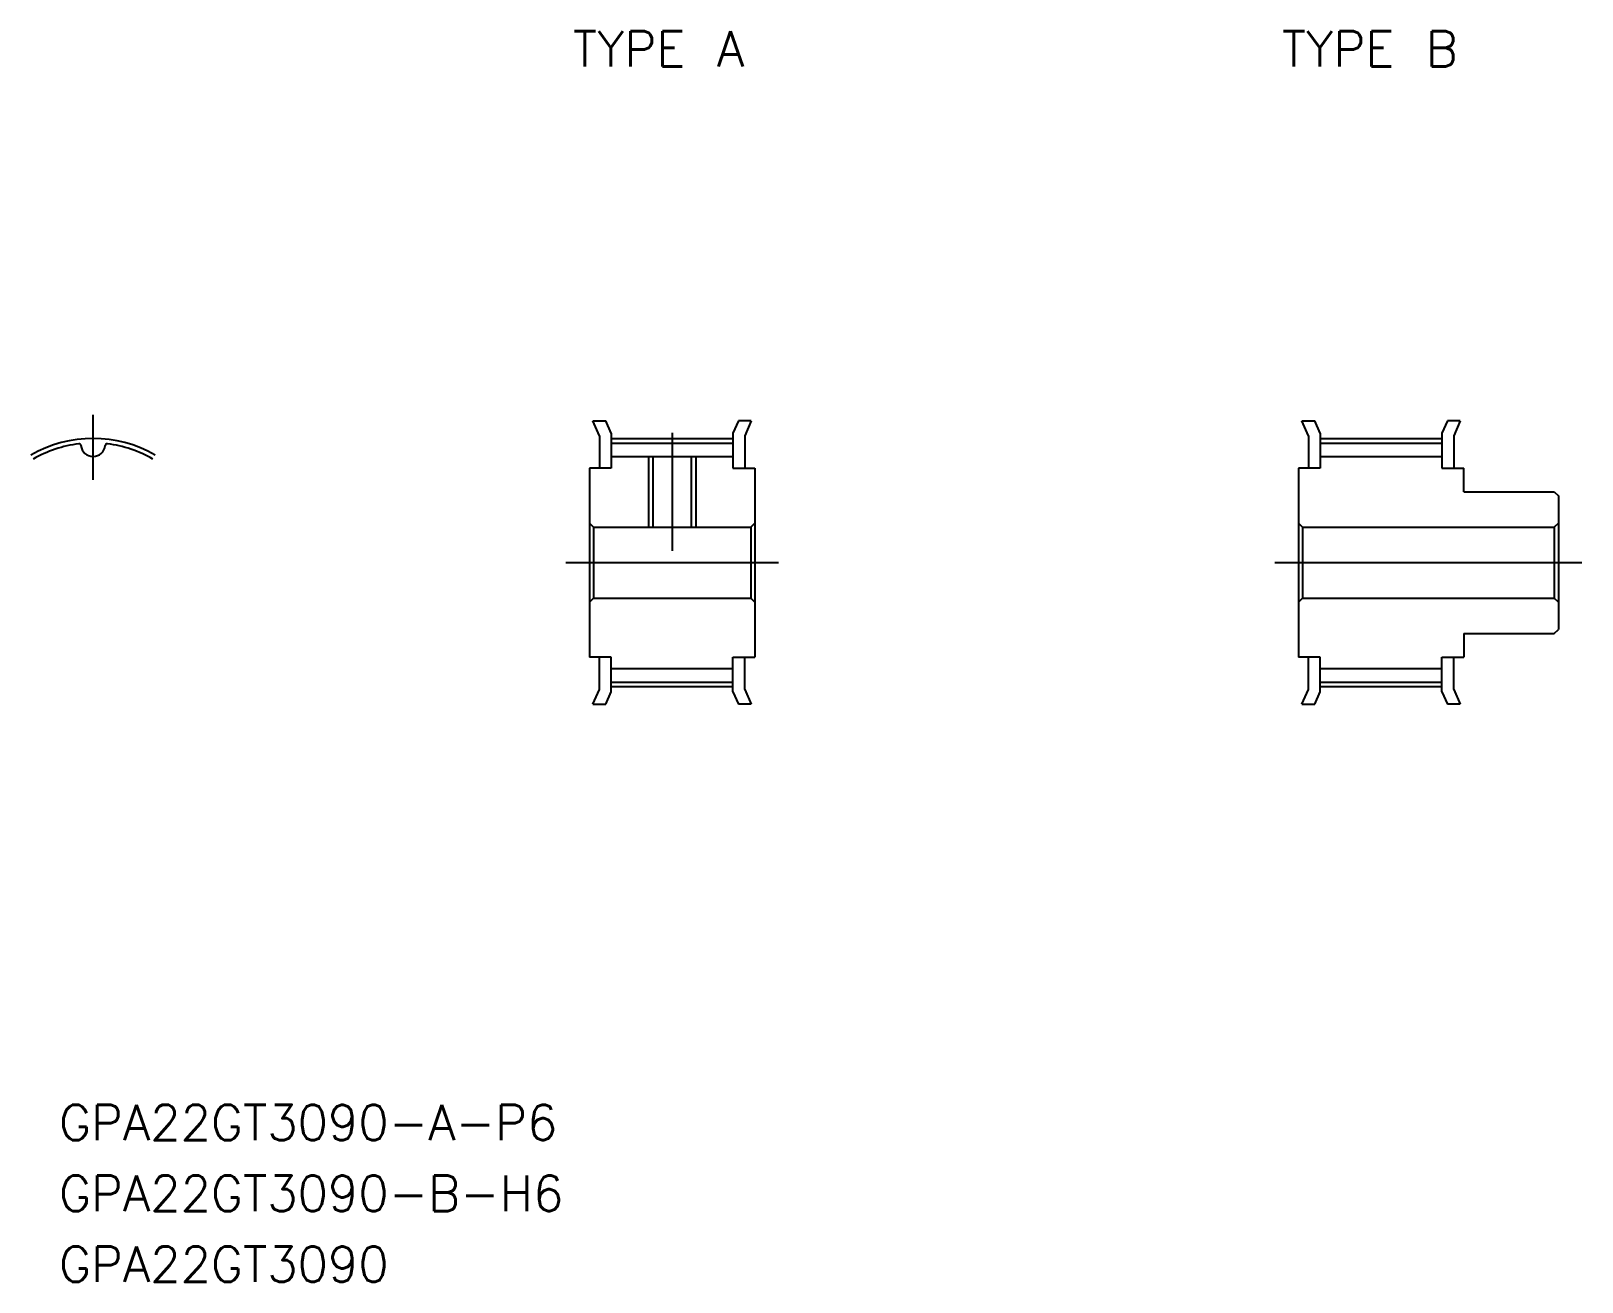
# Model space of a CAD drawing. Extents: x -5 to 126, y -61 to 45.
import ezdxf

# ---------------------------------------------------------------- set-up
doc = ezdxf.new("R2010")
doc.units = 0
doc.linetypes.add('CENTER', pattern=[50.8, 31.75, -6.35, 6.35, -6.35])
doc.layers.get('0').update_dxf_attribs({"linetype": 'CONTINUOUS'})
doc.layers.add('CENTER', color=1, linetype='CONTINUOUS')
doc.styles.get("Standard").update_dxf_attribs({"font": 'txt.shx', "height": 3, "bigfont": 'bigfont.shx'})

msp = doc.modelspace()

# ---------------------------------------------------------------- linework, layer by layer
at = {"color": 7, "linetype": 'CONTINUOUS'}
for p, q in [((42.3, 12), (43.39, 12)), ((42.85, 10.74), (42.3, 12)), ((43.85, 10.95), (43.39, 12)), ((54.61, 12), (54.15, 10.95)), ((55.7, 12), (54.61, 12)), ((55.7, 12), (55.15, 10.74)), ((102.3, 12), (103.39, 12)), ((102.85, 10.74), (102.3, 12)), ((103.85, 10.95), (103.39, 12)), ((114.61, 12), (114.15, 10.95)), ((115.7, 12), (114.61, 12)), ((115.7, 12), (115.15, 10.74)), ((42.85, 10.74), (42.85, 8)), ((43.85, 10.95), (43.85, 8)), ((54.15, 10.95), (54.15, 8)), ((55.15, 10.74), (55.15, 8)), ((102.85, 10.74), (102.85, 8)), ((103.85, 10.95), (103.85, 8)), ((114.15, 10.95), (114.15, 8)), ((115.15, 10.74), (115.15, 8)), ((43.85, 10.12), (54.15, 10.12)), ((103.85, 10.12), (114.15, 10.12)), ((42, 8), (42, -8)), ((43.85, 8), (42, 8)), ((43.85, 8.98), (54.15, 8.98)), ((47.38, 8.98), (47.38, 3)), ((50.62, 8.98), (50.62, 3)), ((54.15, 8), (56, 8)), ((56, 8), (56, -8)), ((102, 8), (102, -8)), ((103.85, 8), (102, 8)), ((103.85, 8.98), (114.15, 8.98)), ((114.15, 8), (116, 8)), ((116, 6), (116, 8)), ((116, 6), (123.66, 6)), ((123.66, 6), (124, 5.66)), ((124, 5.66), (124, -5.66)), ((42, 3.34), (42.34, 3)), ((42.34, 3), (55.66, 3)), ((42.34, 3), (42.34, -3)), ((56, 3.34), (55.66, 3)), ((55.66, 3), (55.66, -3)), ((102, 3.34), (102.34, 3)), ((102.34, 3), (123.66, 3)), ((102.34, 3), (102.34, -3)), ((124, 3.34), (123.66, 3)), ((123.66, 3), (123.66, -3)), ((42, -3.34), (42.34, -3)), ((42.34, -3), (55.66, -3)), ((56, -3.34), (55.66, -3)), ((102, -3.34), (102.34, -3)), ((102.34, -3), (123.66, -3)), ((124, -3.34), (123.66, -3)), ((116, -6), (116, -8)), ((116, -6), (123.66, -6)), ((123.66, -6), (124, -5.66)), ((43.85, -8), (42, -8)), ((42.85, -10.74), (42.85, -8)), ((43.85, -10.95), (43.85, -8)), ((43.85, -8.98), (54.15, -8.98)), ((54.15, -8), (56, -8)), ((54.15, -10.95), (54.15, -8)), ((55.15, -10.74), (55.15, -8)), ((103.85, -8), (102, -8)), ((102.85, -10.74), (102.85, -8)), ((103.85, -10.95), (103.85, -8)), ((103.85, -8.98), (114.15, -8.98)), ((114.15, -8), (116, -8)), ((114.15, -10.95), (114.15, -8)), ((115.15, -10.74), (115.15, -8)), ((43.85, -10.12), (54.15, -10.12)), ((103.85, -10.12), (114.15, -10.12)), ((42.3, -12), (42.85, -10.74)), ((43.39, -12), (43.85, -10.95)), ((54.15, -10.95), (54.61, -12)), ((55.15, -10.74), (55.7, -12)), ((102.3, -12), (102.85, -10.74)), ((103.39, -12), (103.85, -10.95)), ((114.15, -10.95), (114.61, -12)), ((115.15, -10.74), (115.7, -12)), ((42.3, -12), (43.39, -12)), ((55.7, -12), (54.61, -12)), ((102.3, -12), (103.39, -12)), ((115.7, -12), (114.61, -12))]:
    msp.add_line(p, q, dxfattribs=at)
at = {"color": 3, "linetype": 'CONTINUOUS'}
for p, q in [((47, 8.98), (47, 3)), ((51, 8.98), (51, 3))]:
    msp.add_line(p, q, dxfattribs=at)
at = {"color": 7, "linetype": 'CONTINUOUS'}
for centre, radius, start, end in [((0, 0), 10.12, 96.8667, 120), ((-1.19, 9.88), 0.171, 6.1578, 96.8667), ((0, 10.01), 1.03, 186.1578, 353.8422), ((1.19, 9.88), 0.171, 83.1333, 173.8422), ((0, 0), 10.12, 60, 83.1333)]:
    msp.add_arc(centre, radius, start, end, dxfattribs=at)
at = {"layer": 'CENTER', "color": 1, "linetype": 'CENTER'}
for p, q in [((0, 6.99), (0, 12.51)), ((43.85, 10.5), (54.15, 10.5)), ((49, 10.98), (49, 1)), ((103.85, 10.5), (114.15, 10.5)), ((40, 0), (58, 0)), ((100, 0), (126, 0)), ((43.85, -10.5), (54.15, -10.5)), ((103.85, -10.5), (114.15, -10.5))]:
    msp.add_line(p, q, dxfattribs=at)
msp.add_arc((0, 0), 10.51, 60, 120, dxfattribs=at)

# ---------------------------------------------------------------- texts
at = {"color": 7, "linetype": 'CONTINUOUS'}
for s, p in [('TYPE A', (40.6, 42)), ('TYPE B', (100.6, 42)), ('GPA22GT3090-A-P6', (-2.88, -48.9)), ('GPA22GT3090-B-H6', (-2.88, -54.9)), ('GPA22GT3090', (-2.88, -60.9))]:
    msp.add_text(s, height=3, dxfattribs=at).set_placement(p)

doc.saveas('drawing.dxf')
